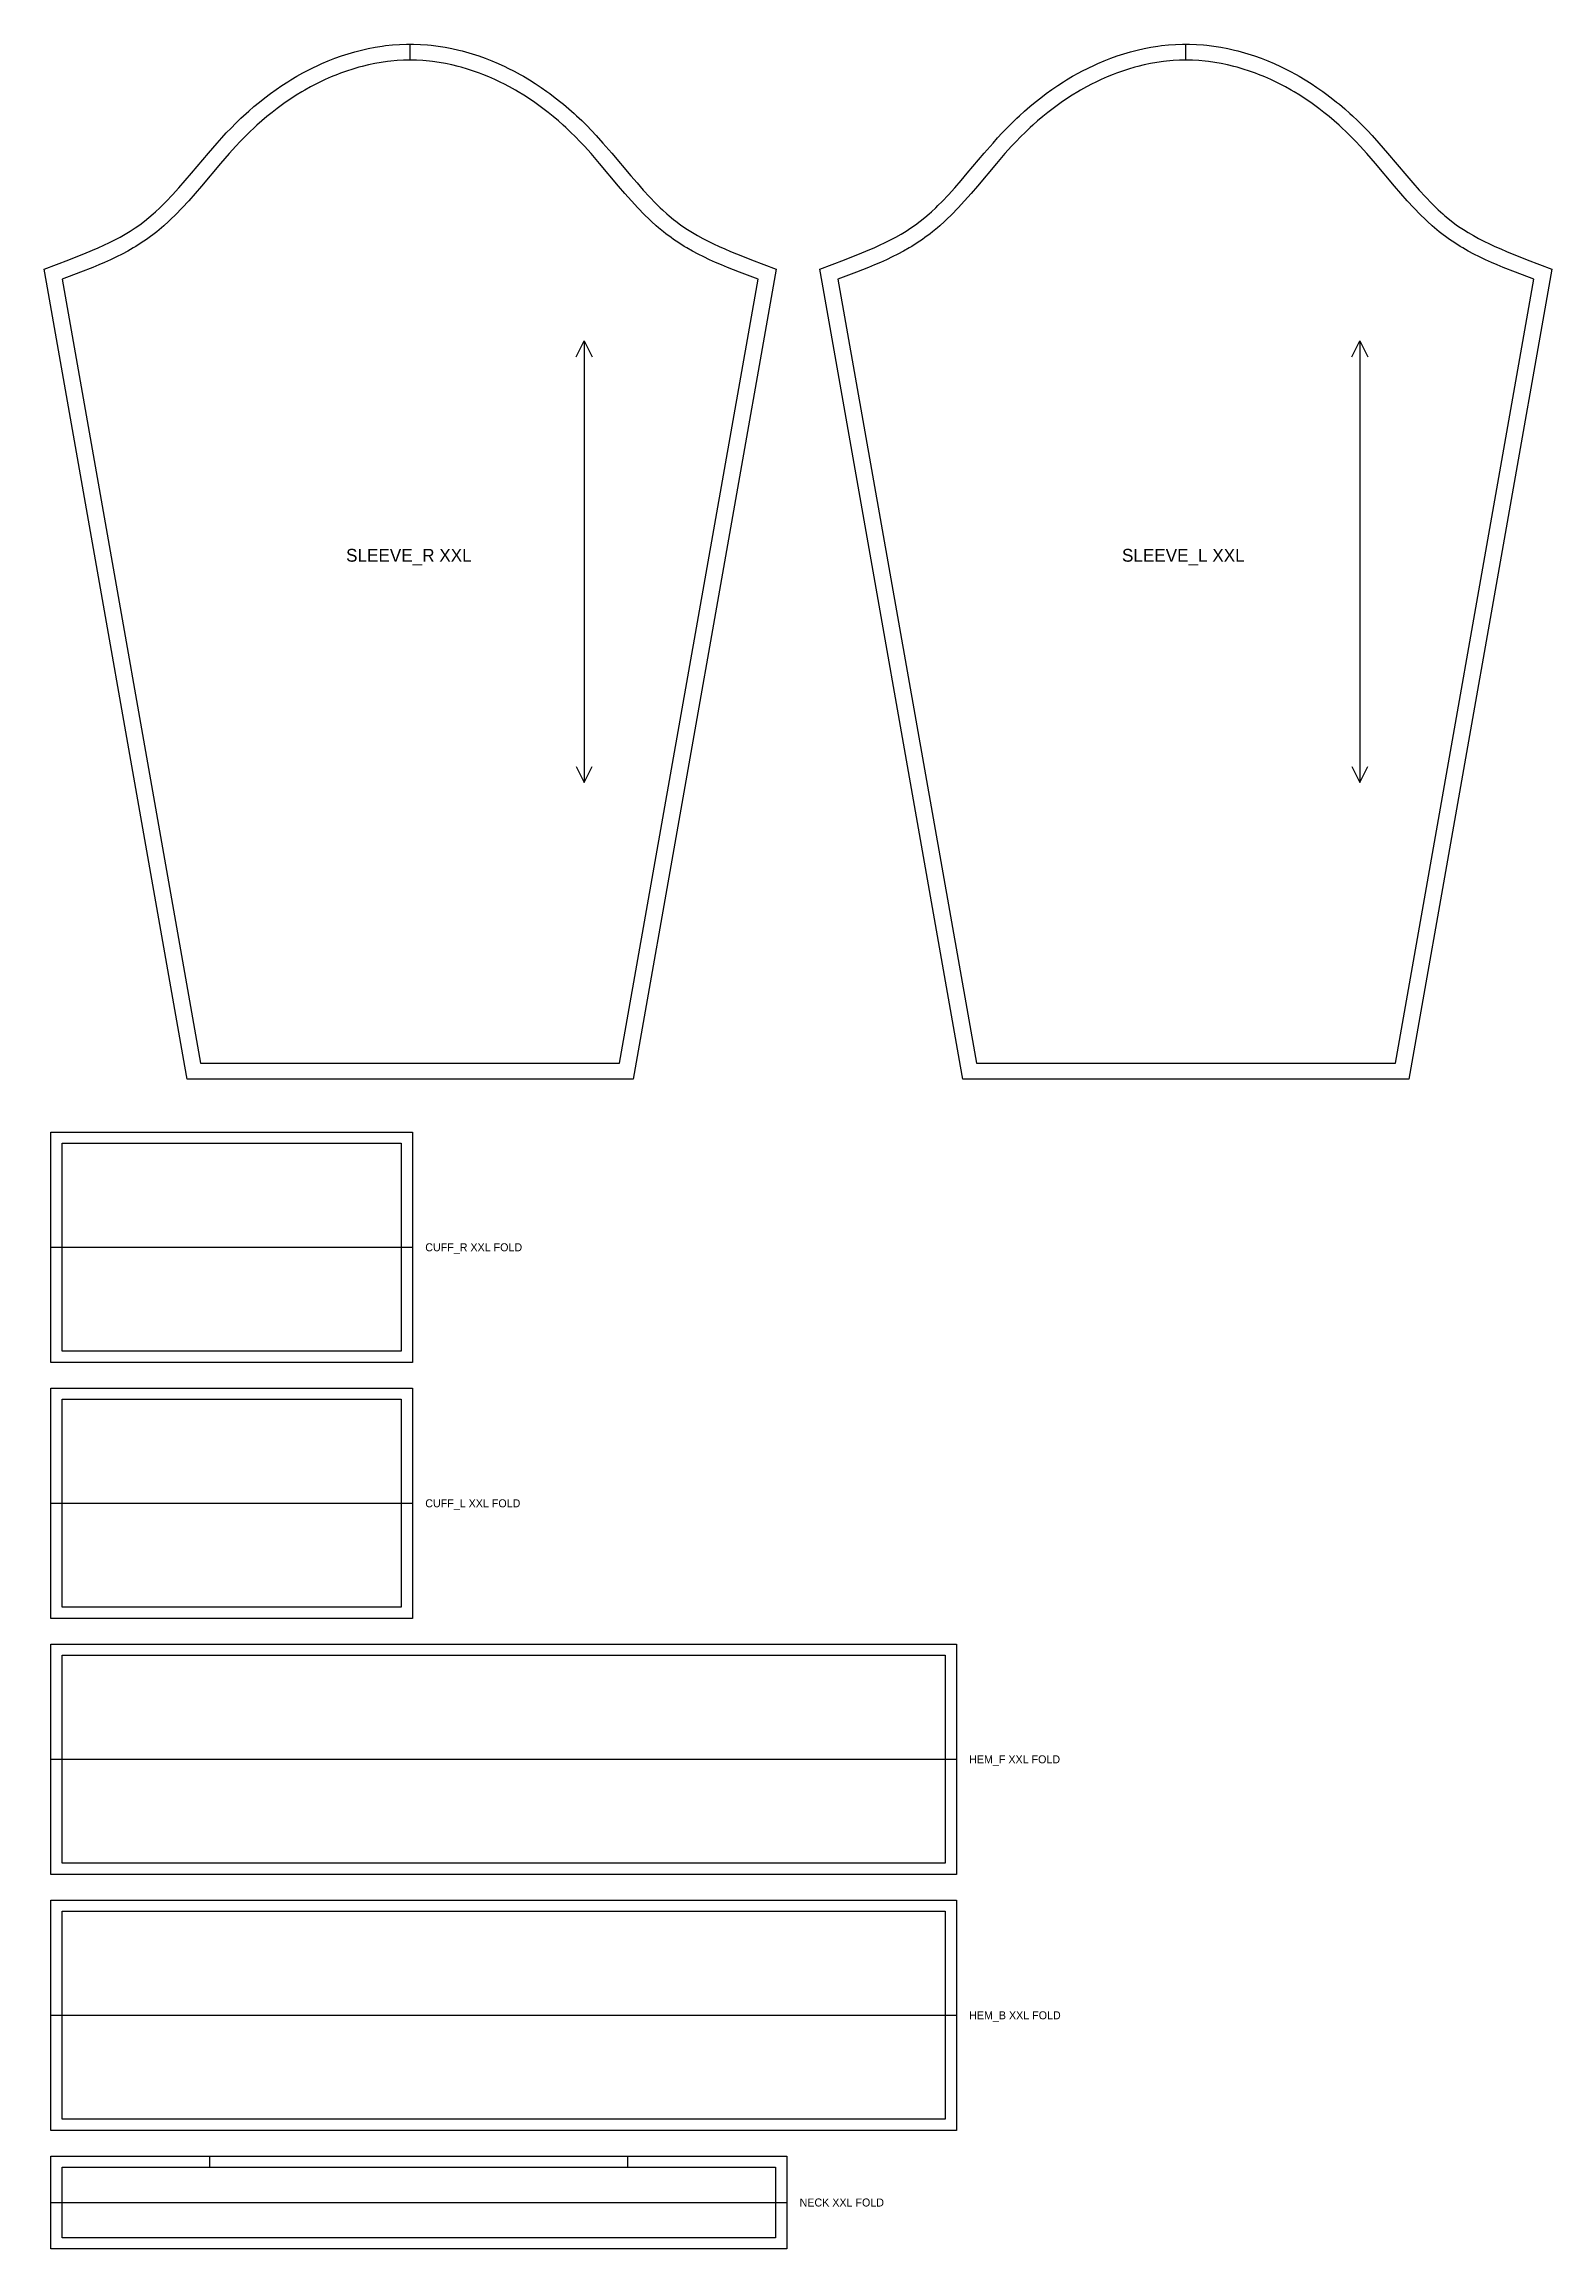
# Model space of a CAD drawing. Extents: x 24 to 1375, y 28 to 2148.
# Drawn here: x 24 to 966, y 28 to 1406 of the extents above; entities that cross this region are included whole.
import ezdxf

# ---------------------------------------------------------------- set-up
doc = ezdxf.new("R2010")
doc.units = 0
for name, color, linetype in [('CUT', 7, 'CONTINUOUS'), ('FOLD', 6, 'CONTINUOUS'), ('GRAIN', 3, 'CONTINUOUS'), ('NOTCH', 1, 'CONTINUOUS'), ('SEW', 5, 'CONTINUOUS'), ('TEXT', 2, 'CONTINUOUS')]:
    doc.layers.add(name, color=color, linetype=linetype)

msp = doc.modelspace()

# ---------------------------------------------------------------- linework, layer by layer
at = {"layer": 'CUT'}
for points in [[(25.152, 1257.262), (23.71, 1265.429), (39.108, 1271.25), (44.753, 1273.435), (48.466, 1274.912), (53.944, 1277.177), (57.527, 1278.728), (61.049, 1280.321), (64.502, 1281.961), (67.883, 1283.655), (71.185, 1285.408), (74.403, 1287.226), (77.533, 1289.115), (80.571, 1291.082), (83.512, 1293.131), (86.393, 1295.295), (89.219, 1297.573), (91.998, 1299.961), (93.371, 1301.194), (96.09, 1303.735), (97.437, 1305.04), (100.108, 1307.72), (104.07, 1311.893), (107.995, 1316.229), (111.902, 1320.702), (115.811, 1325.286), (126.412, 1337.842), (131.913, 1344.176), (134.739, 1347.328), (137.625, 1350.457), (140.579, 1353.555), (143.63, 1356.633), (146.773, 1359.674), (148.368, 1361.169), (151.608, 1364.108), (154.912, 1366.975), (158.28, 1369.768), (161.711, 1372.483), (165.205, 1375.118), (168.76, 1377.67), (172.377, 1380.135), (176.055, 1382.51), (177.917, 1383.664), (181.684, 1385.899), (185.511, 1388.036), (187.447, 1389.068), (191.361, 1391.053), (195.332, 1392.933), (197.339, 1393.832), (201.394, 1395.548), (205.504, 1397.149), (209.589, 1398.606), (211.649, 1399.291), (215.805, 1400.572), (217.899, 1401.166), (222.119, 1402.259), (226.376, 1403.222), (230.667, 1404.05), (234.989, 1404.739), (237.16, 1405.029), (241.52, 1405.5), (245.9, 1405.818), (250.297, 1405.98), (252.5, 1406), (254.703, 1405.98), (259.1, 1405.818), (263.48, 1405.5), (265.663, 1405.283), (270.011, 1404.739), (274.333, 1404.05), (278.624, 1403.222), (282.881, 1402.259), (284.996, 1401.728), (289.195, 1400.572), (293.351, 1399.291), (295.411, 1398.606), (299.496, 1397.149), (303.606, 1395.548), (307.661, 1393.832), (311.661, 1392.006), (313.639, 1391.053), (317.553, 1389.068), (321.41, 1386.98), (323.316, 1385.899), (327.083, 1383.664), (330.791, 1381.334), (334.439, 1378.914), (338.025, 1376.405), (339.795, 1375.118), (343.289, 1372.483), (346.72, 1369.768), (348.412, 1368.381), (351.748, 1365.551), (355.02, 1362.647), (356.632, 1361.169), (359.807, 1358.162), (362.915, 1355.089), (365.907, 1352.01), (368.826, 1348.895), (373.087, 1344.176), (378.588, 1337.842), (390.494, 1323.748), (394.4, 1319.198), (398.31, 1314.767), (402.245, 1310.482), (406.224, 1306.369), (408.91, 1303.735), (410.265, 1302.452), (413.002, 1299.961), (414.386, 1298.754), (417.188, 1296.42), (418.607, 1295.295), (421.488, 1293.131), (422.946, 1292.096), (425.936, 1290.089), (429.021, 1288.161), (432.195, 1286.308), (435.456, 1284.523), (438.798, 1282.801), (442.216, 1281.135), (445.704, 1279.519), (449.257, 1277.948), (452.869, 1276.415), (456.534, 1274.912), (460.247, 1273.435), (465.892, 1271.25), (481.29, 1265.429), (391.889, 759), (113.111, 759), (111.652, 767.262)], [(510.152, 1257.262), (508.71, 1265.429), (524.108, 1271.25), (529.753, 1273.435), (533.466, 1274.912), (538.944, 1277.177), (542.527, 1278.728), (546.049, 1280.321), (549.502, 1281.961), (552.883, 1283.655), (556.185, 1285.408), (559.403, 1287.226), (562.533, 1289.115), (565.571, 1291.082), (568.512, 1293.131), (571.393, 1295.295), (574.219, 1297.573), (576.998, 1299.961), (578.371, 1301.194), (581.09, 1303.735), (582.437, 1305.04), (585.108, 1307.72), (589.07, 1311.893), (592.995, 1316.229), (596.902, 1320.702), (600.811, 1325.286), (611.412, 1337.842), (616.913, 1344.176), (619.739, 1347.328), (622.625, 1350.457), (625.579, 1353.555), (628.63, 1356.633), (631.773, 1359.674), (633.368, 1361.169), (636.608, 1364.108), (639.912, 1366.975), (643.28, 1369.768), (646.711, 1372.483), (650.205, 1375.118), (653.76, 1377.67), (657.377, 1380.135), (661.055, 1382.51), (662.917, 1383.664), (666.684, 1385.899), (670.511, 1388.036), (672.447, 1389.068), (676.361, 1391.053), (680.332, 1392.933), (682.339, 1393.832), (686.394, 1395.548), (690.504, 1397.149), (694.589, 1398.606), (696.649, 1399.291), (700.805, 1400.572), (702.899, 1401.166), (707.119, 1402.259), (711.376, 1403.222), (715.667, 1404.05), (719.989, 1404.739), (722.16, 1405.029), (726.52, 1405.5), (730.9, 1405.818), (735.297, 1405.98), (737.5, 1406), (739.703, 1405.98), (744.1, 1405.818), (748.48, 1405.5), (750.663, 1405.283), (755.011, 1404.739), (759.333, 1404.05), (763.624, 1403.222), (767.881, 1402.259), (769.996, 1401.728), (774.195, 1400.572), (778.351, 1399.291), (780.411, 1398.606), (784.496, 1397.149), (788.606, 1395.548), (792.661, 1393.832), (796.661, 1392.006), (798.639, 1391.053), (802.553, 1389.068), (806.41, 1386.98), (808.316, 1385.899), (812.083, 1383.664), (815.791, 1381.334), (819.439, 1378.914), (823.025, 1376.405), (824.795, 1375.118), (828.289, 1372.483), (831.72, 1369.768), (833.412, 1368.381), (836.748, 1365.551), (840.02, 1362.647), (841.632, 1361.169), (844.807, 1358.162), (847.915, 1355.089), (850.907, 1352.01), (853.826, 1348.895), (858.087, 1344.176), (863.588, 1337.842), (875.494, 1323.748), (879.4, 1319.198), (883.31, 1314.767), (887.245, 1310.482), (891.224, 1306.369), (893.91, 1303.735), (895.265, 1302.452), (898.002, 1299.961), (899.386, 1298.754), (902.188, 1296.42), (903.607, 1295.295), (906.488, 1293.131), (907.946, 1292.096), (910.936, 1290.089), (914.021, 1288.161), (917.195, 1286.308), (920.456, 1284.523), (923.798, 1282.801), (927.216, 1281.135), (930.704, 1279.519), (934.257, 1277.948), (937.869, 1276.415), (941.534, 1274.912), (945.247, 1273.435), (950.892, 1271.25), (966.29, 1265.429), (876.889, 759), (598.111, 759), (596.652, 767.262)], [(28, 726), (254, 726), (254, 582), (28, 582)], [(28, 566), (254, 566), (254, 422), (28, 422)], [(28, 406), (594, 406), (594, 262), (28, 262)], [(28, 246), (594, 246), (594, 102), (28, 102)], [(28, 86), (488, 86), (488, 28), (28, 28)]]:
    msp.add_lwpolyline(points, close=True, dxfattribs=at)
at = {"layer": 'FOLD'}
for points in [[(28, 654), (254, 654)], [(28, 494), (254, 494)], [(28, 334), (594, 334)], [(28, 174), (594, 174)], [(28, 57), (488, 57)]]:
    msp.add_lwpolyline(points, dxfattribs=at)
at = {"layer": 'GRAIN'}
for points in [[(356.25, 1210.44), (361.25, 1220.44), (366.25, 1210.44)], [(361.25, 1220.44), (361.25, 944.56)], [(841.25, 1210.44), (846.25, 1220.44), (851.25, 1210.44)], [(846.25, 1220.44), (846.25, 944.56)], [(356.25, 954.56), (361.25, 944.56), (366.25, 954.56)], [(841.25, 954.56), (846.25, 944.56), (851.25, 954.56)]]:
    msp.add_lwpolyline(points, dxfattribs=at)
at = {"layer": 'NOTCH'}
for points in [[(252.5, 1396), (252.5, 1406)], [(737.5, 1396), (737.5, 1406)], [(127.411, 79), (127.411, 86)], [(388.589, 79), (388.589, 86)]]:
    msp.add_lwpolyline(points, dxfattribs=at)
at = {"layer": 'SEW'}
for points in [[(35, 1259), (121.5, 769), (383.5, 769), (470, 1259), (458.495, 1263.383), (450.903, 1266.407), (447.148, 1267.972), (443.428, 1269.583), (439.749, 1271.247), (436.116, 1272.972), (432.536, 1274.766), (429.014, 1276.636), (425.556, 1278.59), (423.853, 1279.6), (420.502, 1281.694), (417.23, 1283.891), (415.625, 1285.03), (412.463, 1287.406), (410.912, 1288.635), (407.87, 1291.169), (406.376, 1292.472), (403.438, 1295.145), (401.992, 1296.513), (399.143, 1299.308), (394.962, 1303.63), (390.873, 1308.082), (386.851, 1312.639), (382.875, 1317.271), (370.985, 1331.346), (365.601, 1337.545), (361.475, 1342.116), (358.67, 1345.109), (355.812, 1348.05), (352.853, 1350.975), (349.833, 1353.836), (348.301, 1355.241), (345.194, 1357.998), (342.028, 1360.684), (338.806, 1363.294), (335.528, 1365.827), (333.869, 1367.064), (330.508, 1369.476), (327.093, 1371.803), (323.625, 1374.043), (320.105, 1376.193), (318.325, 1377.233), (314.728, 1379.243), (311.08, 1381.155), (309.237, 1382.074), (305.515, 1383.836), (301.745, 1385.494), (297.927, 1387.045), (296, 1387.78), (292.188, 1389.14), (288.334, 1390.39), (284.445, 1391.525), (282.488, 1392.048), (278.551, 1393.004), (274.588, 1393.835), (270.602, 1394.537), (266.598, 1395.107), (264.591, 1395.341), (260.567, 1395.704), (256.536, 1395.925), (252.5, 1396), (248.464, 1395.925), (244.433, 1395.704), (240.409, 1395.341), (238.402, 1395.107), (234.398, 1394.537), (230.412, 1393.835), (226.449, 1393.004), (222.512, 1392.048), (220.555, 1391.525), (216.666, 1390.39), (212.812, 1389.14), (209, 1387.78), (207.073, 1387.045), (203.255, 1385.494), (199.485, 1383.836), (195.763, 1382.074), (193.92, 1381.155), (190.272, 1379.243), (186.675, 1377.233), (184.895, 1376.193), (181.375, 1374.043), (177.907, 1371.803), (174.492, 1369.476), (171.131, 1367.064), (169.472, 1365.827), (166.194, 1363.294), (162.972, 1360.684), (159.806, 1357.998), (156.699, 1355.241), (155.167, 1353.836), (152.147, 1350.975), (149.188, 1348.05), (146.33, 1345.109), (143.525, 1342.116), (139.399, 1337.545), (134.015, 1331.346), (122.125, 1317.271), (118.149, 1312.639), (114.127, 1308.082), (110.038, 1303.63), (105.857, 1299.308), (103.008, 1296.513), (101.562, 1295.145), (98.624, 1292.472), (97.13, 1291.169), (94.088, 1288.635), (92.537, 1287.406), (89.375, 1285.03), (87.77, 1283.891), (84.498, 1281.694), (81.147, 1279.6), (79.444, 1278.59), (75.986, 1276.636), (72.464, 1274.766), (68.884, 1272.972), (65.251, 1271.247), (61.572, 1269.583), (57.852, 1267.972), (54.097, 1266.407), (46.505, 1263.383)], [(520, 1259), (606.5, 769), (868.5, 769), (955, 1259), (943.495, 1263.383), (935.903, 1266.407), (932.148, 1267.972), (928.428, 1269.583), (924.749, 1271.247), (921.116, 1272.972), (917.536, 1274.766), (914.014, 1276.636), (910.556, 1278.59), (908.853, 1279.6), (905.502, 1281.694), (902.23, 1283.891), (900.625, 1285.03), (897.463, 1287.406), (895.912, 1288.635), (892.87, 1291.169), (891.376, 1292.472), (888.438, 1295.145), (886.992, 1296.513), (884.143, 1299.308), (879.962, 1303.63), (875.873, 1308.082), (871.851, 1312.639), (867.875, 1317.271), (855.985, 1331.346), (850.601, 1337.545), (846.475, 1342.116), (843.67, 1345.109), (840.813, 1348.05), (837.853, 1350.975), (834.833, 1353.836), (833.301, 1355.241), (830.194, 1357.998), (827.028, 1360.684), (823.806, 1363.294), (820.528, 1365.827), (818.869, 1367.064), (815.508, 1369.476), (812.093, 1371.803), (808.625, 1374.043), (805.105, 1376.193), (803.325, 1377.233), (799.728, 1379.243), (796.08, 1381.155), (794.237, 1382.074), (790.515, 1383.836), (786.745, 1385.494), (782.927, 1387.045), (781, 1387.78), (777.188, 1389.14), (773.334, 1390.39), (769.445, 1391.525), (767.488, 1392.048), (763.551, 1393.004), (759.588, 1393.835), (755.602, 1394.537), (751.598, 1395.107), (749.591, 1395.341), (745.567, 1395.704), (741.536, 1395.925), (737.5, 1396), (733.464, 1395.925), (729.433, 1395.704), (725.409, 1395.341), (723.402, 1395.107), (719.398, 1394.537), (715.412, 1393.835), (711.449, 1393.004), (707.512, 1392.048), (705.555, 1391.525), (701.666, 1390.39), (697.812, 1389.14), (694, 1387.78), (692.073, 1387.045), (688.255, 1385.494), (684.485, 1383.836), (680.763, 1382.074), (678.92, 1381.155), (675.272, 1379.243), (671.675, 1377.233), (669.895, 1376.193), (666.375, 1374.043), (662.907, 1371.803), (659.492, 1369.476), (656.131, 1367.064), (654.472, 1365.827), (651.194, 1363.294), (647.972, 1360.684), (644.806, 1357.998), (641.699, 1355.241), (640.167, 1353.836), (637.147, 1350.975), (634.188, 1348.05), (631.33, 1345.109), (628.525, 1342.116), (624.399, 1337.545), (619.015, 1331.346), (607.125, 1317.271), (603.149, 1312.639), (599.127, 1308.082), (595.038, 1303.63), (590.857, 1299.308), (588.008, 1296.513), (586.562, 1295.145), (583.624, 1292.472), (582.13, 1291.169), (579.088, 1288.635), (577.537, 1287.406), (574.375, 1285.03), (572.77, 1283.891), (569.498, 1281.694), (566.147, 1279.6), (564.444, 1278.59), (560.986, 1276.636), (557.464, 1274.766), (553.884, 1272.972), (550.251, 1271.247), (546.572, 1269.583), (542.852, 1267.972), (539.097, 1266.407), (531.505, 1263.383)], [(35, 719), (247, 719), (247, 589), (35, 589)], [(35, 559), (247, 559), (247, 429), (35, 429)], [(35, 399), (587, 399), (587, 269), (35, 269)], [(35, 239), (587, 239), (587, 109), (35, 109)], [(35, 79), (481, 79), (481, 35), (35, 35)]]:
    msp.add_lwpolyline(points, close=True, dxfattribs=at)

# ---------------------------------------------------------------- texts
at = {"layer": 'TEXT'}
for s, height, p in [('SLEEVE_R XXL', 8, (212.5, 1082.5)), ('SLEEVE_L XXL', 8, (697.5, 1082.5)), ('CUFF_R XXL FOLD', 5, (262, 651.5)), ('CUFF_L XXL FOLD', 5, (262, 491.5)), ('HEM_F XXL FOLD', 5, (602, 331.5)), ('HEM_B XXL FOLD', 5, (602, 171.5)), ('NECK XXL FOLD', 5, (496, 54.5))]:
    msp.add_text(s, height=height, dxfattribs=at).set_placement(p)

doc.saveas('drawing.dxf')
